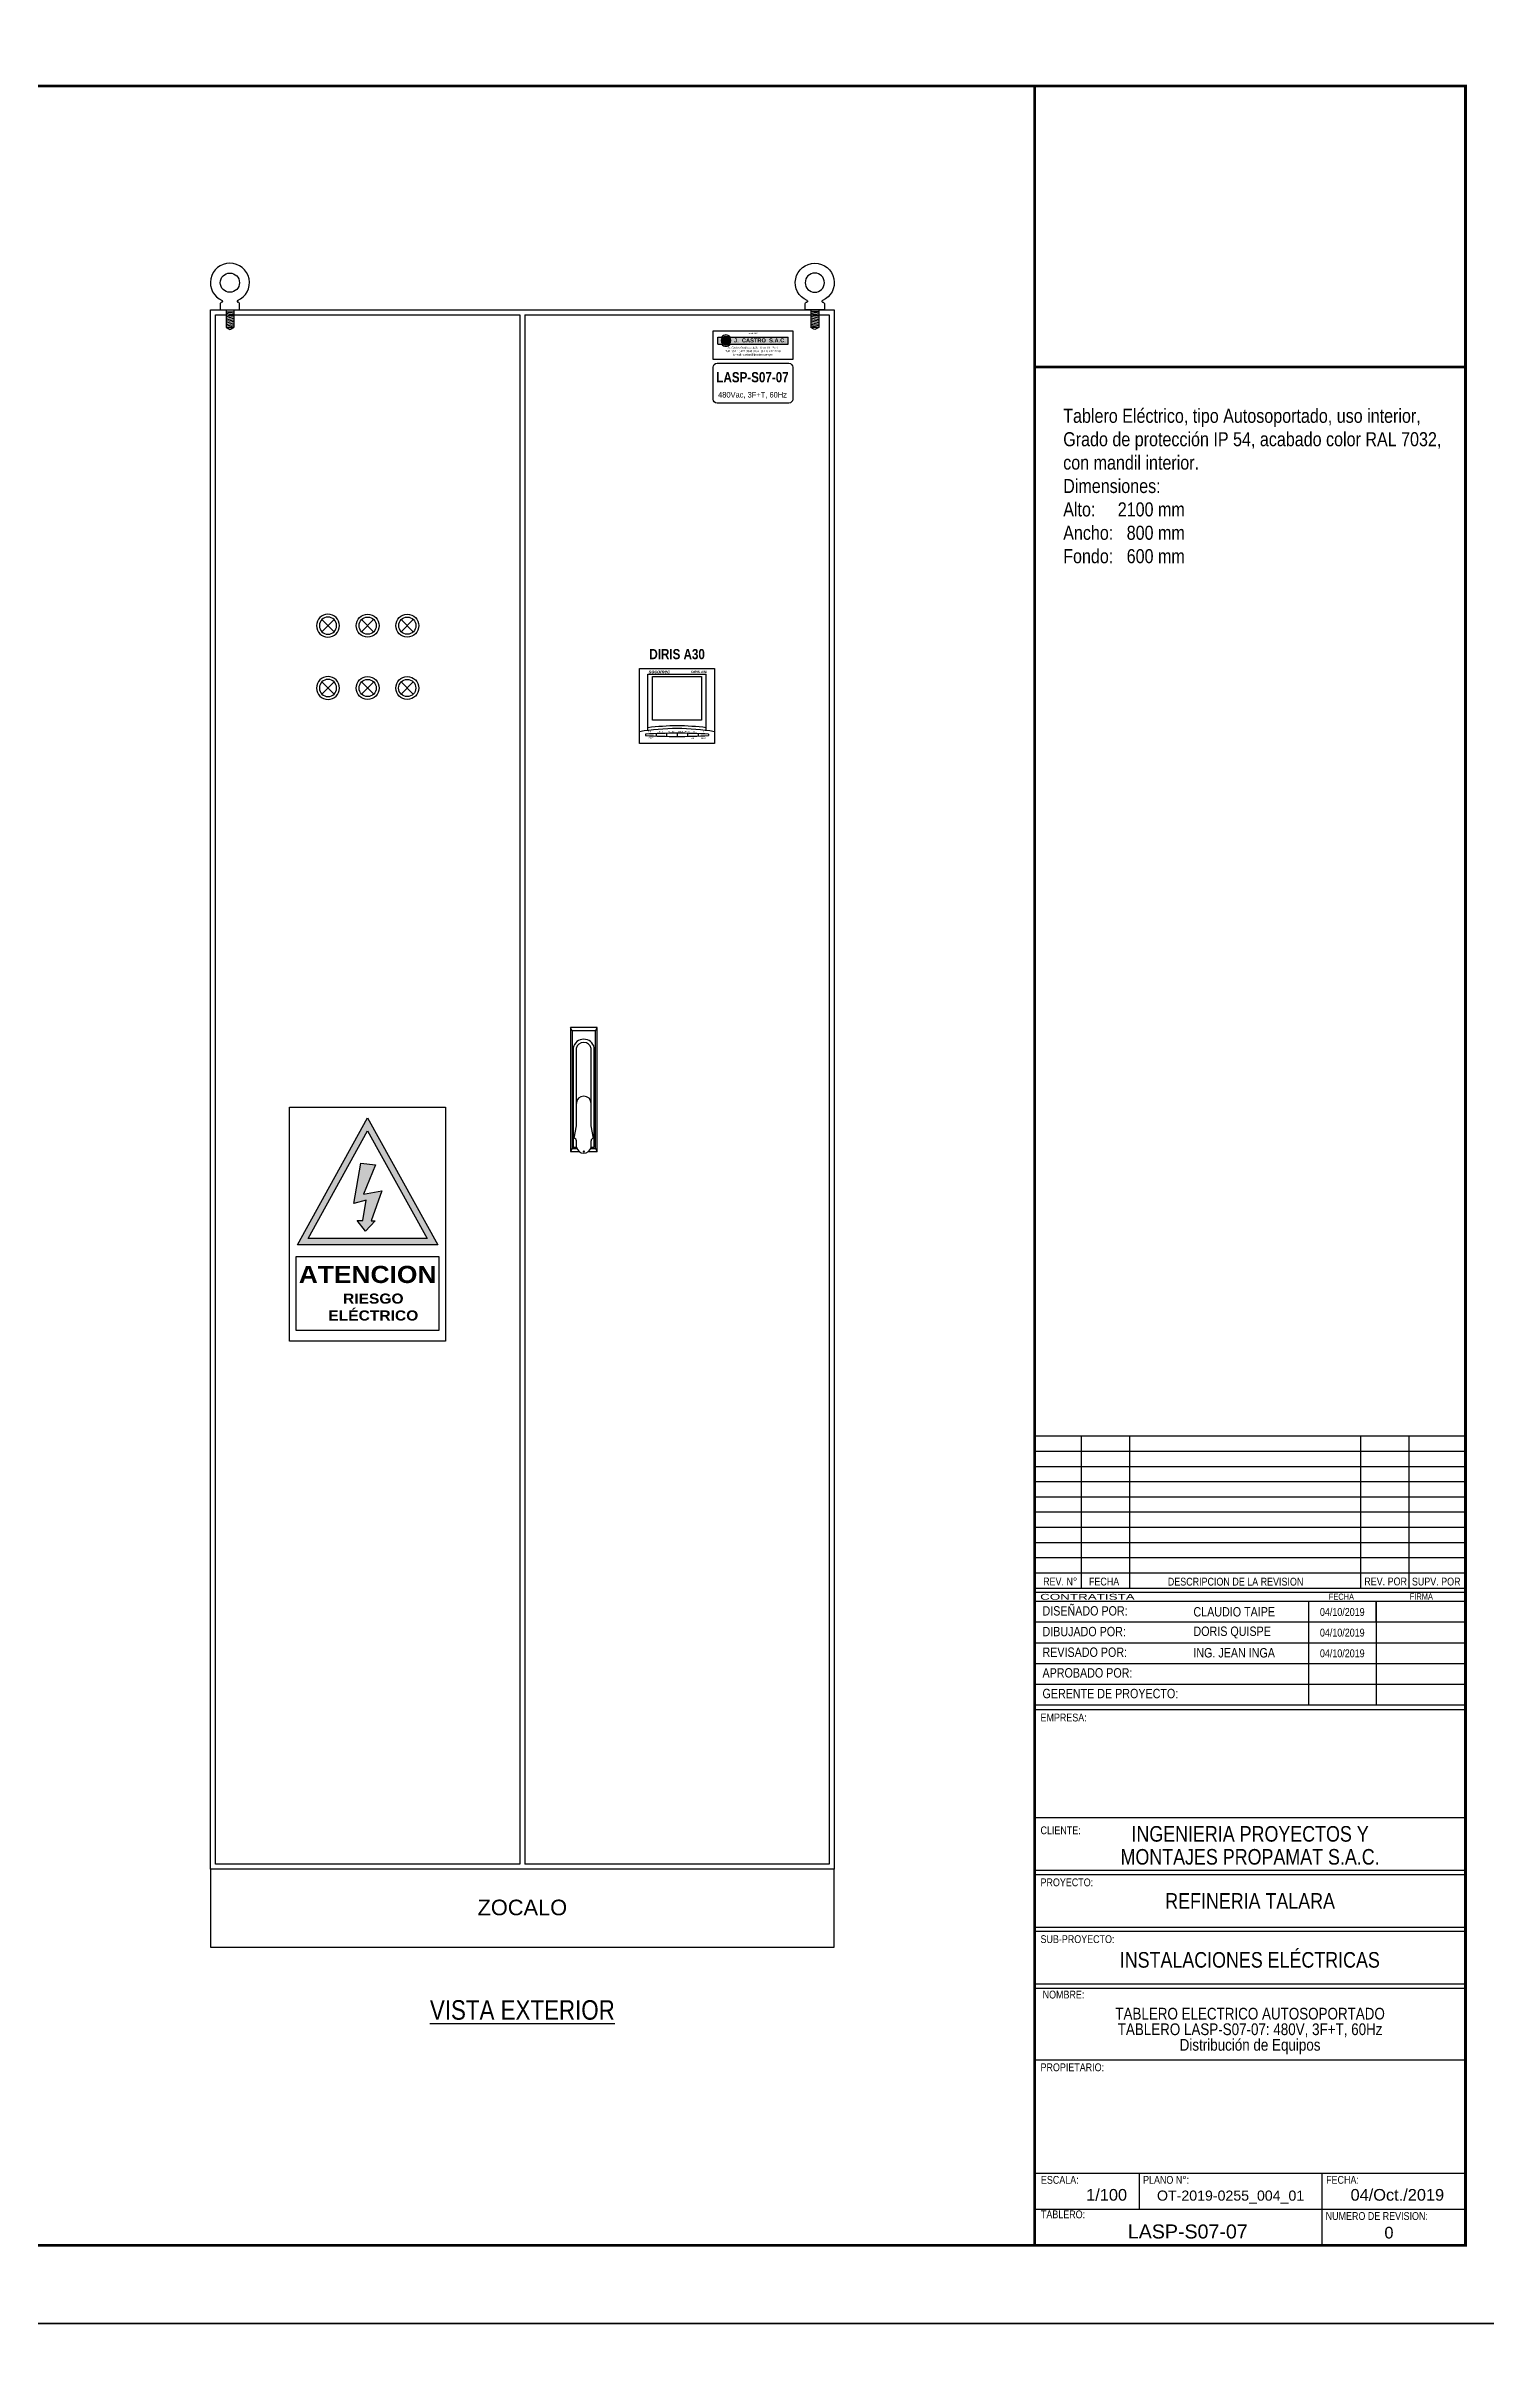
# Model space of a CAD drawing. Header units: millimetres. Extents: x 0 to 840, y -1485 to 297.
# Drawn here: x 233 to 417.6, y -895.9 to -598.9 of the extents above; entities that cross this region are included whole.
import ezdxf
from ezdxf.enums import TextEntityAlignment as Align

# ---------------------------------------------------------------- set-up
doc = ezdxf.new("R2010")
doc.units = ezdxf.units.MM
doc.layers.add('MEMBRETE', color=7, linetype='Continuous')
doc.styles.add('ARIAL', font='arial.ttf')
doc.styles.add('Lamina', font='ARIALN.TTF')
doc.styles.get("Standard").update_dxf_attribs({"font": 'arial.ttf'})

# ---------------------------------------------------------------- blocks, each defined once
blk = doc.blocks.new('CANCAMO_8')
at = {"color": 2}
for p, q in [((-1.25, 0.75), (-1.25, 0)), ((-1.25, 0), (1.25, 0)), ((1.25, 0), (1.25, 0.75))]:
    blk.add_line(p, q, dxfattribs=at)
at = {"color": 3}
for p, q in [((-0.5, 0), (-0.5, -2.25)), ((0.5, 0), (0.5, -2.25)), ((-0.5, -0.25), (0.5, -0.25)), ((-0.5, -0.45), (0.5, -0.25)), ((-0.5, -0.65), (0.5, -0.45)), ((-0.5, -0.85), (0.5, -0.65)), ((-0.5, -1.05), (0.5, -0.85)), ((-0.5, -1.25), (0.5, -1.05)), ((-0.5, -1.45), (0.5, -1.25)), ((-0.5, -1.65), (0.5, -1.45)), ((-0.5, -1.85), (0.5, -1.65)), ((-0.5, -2.05), (0.5, -1.85)), ((-0.5, -2.25), (0.5, -2.05)), ((-0.5, -2.25), (0.5, -2.25)), ((-0.5, -2.25), (-0.11, -2.47)), ((0.11, -2.47), (0.5, -2.25))]:
    blk.add_line(p, q, dxfattribs=at)
at = {"color": 2}
blk.add_circle((0, 3.5), 1.23, dxfattribs=at)
for centre, radius, start, end in [((0, 3.5), 2.5, 293.2203, 246.7797), ((-1, 0.75), 0.25, 90, 180), ((-1.04, 1.1), 0.111, 289.3515, 70.6485), ((1.04, 1.1), 0.111, 109.3515, 250.6485), ((1, 0.75), 0.25, 0, 90)]:
    blk.add_arc(centre, radius, start, end, dxfattribs=at)
at = {"color": 3}
blk.add_arc((0, -2.25), 0.25, 243.4349, 296.5651, dxfattribs=at)
blk = doc.blocks.new('Chapa tipo hermético para autosoportado')
at = {"color": 11}
for p, q in [((-1.5, 15.7), (-1.7, 16.1)), ((1.5, 15.7), (1.7, 16.1)), ((-1.5, 0.6), (-1.7, 0.2)), ((1.5, 0.6), (1.7, 0.2))]:
    blk.add_line(p, q, dxfattribs=at)
at = {"color": 4}
for p, q in [((-1.35, 13.5), (-1.35, 0.75)), ((-0.95, 3.45), (-0.95, 13.42)), ((0.96, 3.45), (0.96, 13.42)), ((1.35, 0.75), (1.35, 13.5)), ((-1.35, 0.75), (-0.93, 0.75)), ((0.93, 0.75), (1.35, 0.75))]:
    blk.add_line(p, q, dxfattribs=at)
at = {"color": 2}
for p, q in [((-0.95, 3.5), (-0.95, 6.36)), ((0.95, 3.5), (0.95, 6.36)), ((-1.25, 1.9), (-0.95, 3.5)), ((1.25, 1.9), (0.95, 3.5)), ((-0.93, 0.75), (-0.93, 1.58)), ((0.93, 0.75), (0.93, 1.58))]:
    blk.add_line(p, q, dxfattribs=at)
at = {"color": 11}
for points in [[(0.6, 0.2), (1.7, 0.2), (1.7, 16.1), (-1.7, 16.1), (-1.7, 0.2), (-0.59, 0.2)], [(0.89, 0.6), (1.5, 0.6), (1.5, 15.7), (-1.5, 15.7), (-1.5, 0.6), (-0.88, 0.6)]]:
    blk.add_lwpolyline(points, dxfattribs=at)
at = {"color": 2}
blk.add_circle((0, 0.2), 0.075, dxfattribs=at)
at = {"color": 4}
for radius in [1.38, 0.978]:
    blk.add_arc((0, 13.23), radius, 11.6527, 168.3473, dxfattribs=at)
at = {"color": 2}
for centre, radius, start, end in [((0, 6.36), 0.95, 0, 180), ((-1.26, 1.57), 0.33, 1.905, 88.2041), ((0, 0.95), 0.95, 191.6624, 348.3376), ((1.26, 1.57), 0.33, 91.7959, 178.095)]:
    blk.add_arc(centre, radius, start, end, dxfattribs=at)
blk = doc.blocks.new('Stiker peligro grande')
h = blk.add_hatch(color=256)
h.paths.add_polyline_path([(9, 12.35), (0, 28.65), (-9, 12.35)])
h.paths.add_polyline_path([(7.64, 13.15), (0, 26.99), (-7.64, 13.15)], flags=16)
h.paths.add_polyline_path([(0.99, 22.62), (-0.51, 18.85), (1.82, 19.28), (0.47, 15.44), (0.95, 15.44), (-0.28, 14.09), (-1.32, 15.47), (-0.61, 15.47), (-0.18, 18.07), (-1.77, 17.65), (-0.87, 22.82)], flags=0)
for points in [[(-10, 30), (10, 30), (10, 0), (-10, 0)], [(-9.15, 10.85), (9.15, 10.85), (9.15, 1.35), (-9.15, 1.35)]]:
    blk.add_lwpolyline(points, close=True)
for points in [[(-9, 12.35), (0, 28.65), (9, 12.35), (-9, 12.35)], [(-7.64, 13.15), (0, 26.99), (7.64, 13.15), (-7.64, 13.15)], [(-0.87, 22.82), (0.99, 22.62), (-0.51, 18.85), (1.82, 19.28), (0.47, 15.44), (0.95, 15.44), (-0.28, 14.09), (-1.32, 15.47), (-0.61, 15.47), (-0.18, 18.07), (-1.77, 17.65), (-0.87, 22.82)]]:
    blk.add_lwpolyline(points)
at = {"attachment_point": 1}
for s, insert, char_height, width in [('\\pxqc;{\\fArial|b1|i0|c0|p34;\\W1.1;ATENCION}', (-9.15, 9.65), 2.2, 18.3), ('\\pxqc;{\\fArial|b1|i0|c0|p34;\\H0.52x;\\W1.1;RIESGO\\PELÉCTRICO}', (-9.15, 6.1), 2.5, 19.7535)]:
    blk.add_mtext(s, dxfattribs=dict(at, insert=insert, char_height=char_height, width=width))
blk = doc.blocks.new('sticker TJ')
h = blk.add_hatch(color=254)
h.dxf.hatch_style = 1
h.paths.add_polyline_path([(3.45, 2.2), (-2.23, 2.2, 0.471405), (-3.07, 2.2), (-3.45, 2.2), (-3.45, 1.5), (-3.07, 1.5, 0.471405), (-2.23, 1.5), (3.45, 1.5)])
h.paths.add_polyline_path([(-3.1, 1.85, -1), (-2.2, 1.85, -1)], flags=16)
h.paths.add_polyline_path([(-3, 1.85, -1), (-2.3, 1.85, -1)], flags=0)
h.paths.add_polyline_path([(-3, 1.85, 1), (-2.3, 1.85, 1)], flags=0)
h = blk.add_hatch(color=254)
h.dxf.hatch_style = 1
h.paths.add_polyline_path([(-2.3, 1.85, 1), (-3, 1.85, 1)])
for p, q in [((-3.45, 1.5), (-3.45, 2.2)), ((-3.45, 2.2), (-3.07, 2.2)), ((-3.45, 1.5), (-3.07, 1.5)), ((-2.23, 2.2), (3.45, 2.2)), ((-2.23, 1.5), (3.45, 1.5)), ((3.45, 1.5), (3.45, 2.2))]:
    blk.add_line(p, q)
blk.add_lwpolyline([(-3.9, 2.8), (3.9, 2.8), (3.9, 0), (-3.9, 0)], close=True)
for radius in [0.45, 0.35]:
    blk.add_circle((-2.65, 1.85), radius)
for start, end in [(39.5212, 140.4788), (219.5212, 320.4788)]:
    blk.add_arc((-2.65, 1.85), 0.55, start, end)
at = {"width": 7.8, "attachment_point": 2}
for s, insert, char_height in [('{\\fArial Narrow|b0|i0|c0|p34;Desde 1969}', (0, 2.63), 0.12), ('{\\fArial Narrow|b0|i0|c0|p34;Jr. Carlos Gutiérrez 448 - Lima 13 - Perú\\PTelf.: (51-1) 472-3848 / Fax: (51.1) 472-2748\\PE-mail: ventas@tjcastro.com.pe}', (0, 1.25), 0.2)]:
    blk.add_mtext(s, dxfattribs=dict(at, insert=insert, char_height=char_height))
at = {"color": 255, "char_height": 0.4, "attachment_point": 1, "line_spacing_factor": 1.371429, "style": 'ARIAL'}
for s, insert in [('\\pxqc;{\\fArial|b1|i0|c0|p34;T.}', (-5.39, 2.07)), ('\\pxqc;{\\fArial|b1|i0|c0|p34;J.  CASTRO  S.A.C.}', (-2.09, 2.07))]:
    blk.add_mtext_dynamic_manual_height_columns(s, width=5.5432, gutter_width=5, heights=[0], dxfattribs=dict(at, insert=insert))
blk = doc.blocks.new('DIRIS A30')
at = {"color": 4}
for p, q in [((-3.75, 1.66), (-3.75, 8.9)), ((-3.75, 8.9), (3.75, 8.9)), ((3.75, 1.66), (3.75, 8.9))]:
    blk.add_line(p, q, dxfattribs=at)
for p, q in [((-4.05, 1.2), (-4.05, 1)), ((-2.7, 1.26), (-2.7, 0.94)), ((-1.35, 1.29), (-1.35, 0.91)), ((0, 1.3), (0, 0.9)), ((1.35, 1.29), (1.35, 0.91)), ((2.7, 1.26), (2.7, 0.94)), ((4.05, 1.2), (4.05, 1))]:
    blk.add_line(p, q)
blk.add_lwpolyline([(-4.8, 9.6), (4.8, 9.6), (4.8, 0), (-4.8, 0)], close=True, dxfattribs=at)
blk.add_lwpolyline([(-3.15, 8.6), (3.15, 8.6), (3.15, 3), (-3.15, 3)], close=True)
for radius, start, end in [(29, 80.4727, 99.5273), (29.35, 82.6593, 97.3407)]:
    blk.add_arc((0, -27.1), radius, start, end, dxfattribs=at)
for centre, start, end in [((0, -80.76), 87.1712, 92.8288), ((0, 82.96), 267.1712, 272.8288)]:
    blk.add_arc(centre, 82.06, start, end)
at = {"attachment_point": 3}
for s, insert, char_height, width in [('\\pxqc;{\\fArial|b1|i1|c0|p34;socomec}', (-1.17, 9.44), 0.45, 2.2158), ('\\pxqc;{\\fArial|b1|i1|c0|p34;DIRIS A30}', (3.91, 9.32), 0.3, 2.2158), ('\\pxqc;{\\fTimes New Roman|b1|i0|c0|p18;I  ºC           V  F         P   PF     MAX  AVG      H             E}', (3.92, 1.61), 0.2, 8.1), ('\\pxqc;{\\fTimes New Roman|b1|i0|c0|p18;/TEST}', (-2.7, 0.72), 0.15, 1.35), ('\\pxqc;{\\fTimes New Roman|b1|i0|c0|p18;OK}', (2.7, 0.72), 0.15, 1.35), ('\\pxqc;{\\fTimes New Roman|b1|i0|c0|p18;PROG}', (4.05, 0.72), 0.15, 1.35)]:
    blk.add_mtext(s, dxfattribs=dict(at, insert=insert, char_height=char_height, width=width))
blk = doc.blocks.new('L22mm-Rojo')
at = {"color": 1}
for p, q in [((0.7, 0.7), (2.25, 2.25)), ((0.7, 2.25), (2.25, 0.7))]:
    blk.add_line(p, q, dxfattribs=at)
blk.add_circle((1.48, 1.48), 1.47)
blk.add_circle((1.48, 1.48), 1.1, dxfattribs=at)
blk = doc.blocks.new('L22mm-Verde')
at = {"color": 3}
for p, q in [((-0.78, -0.78), (0.78, 0.78)), ((-0.78, 0.78), (0.78, -0.78))]:
    blk.add_line(p, q, dxfattribs=at)
blk.add_circle((0, 0), 1.47)
blk.add_circle((0, 0), 1.1, dxfattribs=at)

msp = doc.modelspace()

# ---------------------------------------------------------------- linework, layer by layer
at = {"color": 5}
for p, q in [((293.7359, -633.3651), (293.7359, -832.0951)), ((294.3709, -633.3651), (294.3709, -832.0951))]:
    msp.add_line(p, q, dxfattribs=at)
for p, q in [((394.8875, -798.4183), (394.8875, -800.9722)), ((403.5578, -801.0698), (403.5578, -798.4183))]:
    msp.add_line(p, q)
for points in [[(0, -891), (420, -891), (420, -594), (0, -594)], [(0, -1188), (420, -1188), (420, -891), (0, -891)]]:
    msp.add_lwpolyline(points, close=True)
for points in [[(254.0534, -632.7301), (334.0534, -632.7301), (334.0534, -832.7301), (254.0534, -832.7301)], [(254.0534, -842.7301), (334.0534, -842.7301), (334.0534, -832.7301), (254.0534, -832.7301)]]:
    msp.add_lwpolyline(points, close=True, dxfattribs=at)
for points in [[(293.7359, -832.0951), (254.6884, -832.0951), (254.6884, -633.3651), (293.7359, -633.3651)], [(294.3709, -633.3651), (333.4184, -633.3651), (333.4184, -832.0951), (294.3709, -832.0951)]]:
    msp.add_lwpolyline(points, dxfattribs=at)
msp.add_lwpolyline([(319.0265, -639.5755), (328.2265, -639.5755, -0.41421356), (328.7265, -640.0755), (328.7265, -644.1755, -0.41421356), (328.2265, -644.6755), (319.0265, -644.6755, -0.41421356), (318.5265, -644.1755), (318.5265, -640.0755, -0.41421356)], format="xyb", close=True)
at = {"layer": 'MEMBRETE'}
for p, q in [((415, -777.2014), (359.754, -777.2014)), ((365.7708, -794.7708), (365.7708, -777.2014)), ((371.9766, -794.7708), (371.9766, -777.2014)), ((401.5578, -794.7708), (401.5578, -777.2014)), ((407.7636, -794.7708), (407.7636, -777.2014)), ((415, -796.723), (415, -777.2014)), ((415, -779.1536), (359.754, -779.1536)), ((415, -781.1057), (359.754, -781.1057)), ((415, -783.0579), (359.754, -783.0579)), ((415, -785.01), (359.754, -785.01)), ((415, -786.9622), (359.754, -786.9622)), ((415, -788.9144), (359.754, -788.9144)), ((415, -790.8665), (359.754, -790.8665)), ((415, -792.8187), (359.754, -792.8187)), ((415, -794.7708), (359.754, -794.7708)), ((365.7708, -796.723), (365.7708, -794.7708)), ((371.9766, -796.723), (371.9766, -794.7708)), ((401.5578, -796.723), (401.5578, -794.7708)), ((407.7636, -796.723), (407.7636, -794.7708)), ((415, -796.723), (359.754, -796.723)), ((415, -797.2542), (359.754, -797.2542)), ((415, -798.4183), (359.754, -798.4183)), ((394.8875, -798.4183), (394.8875, -811.6755)), ((403.5578, -798.4183), (403.5578, -811.6755)), ((415, -801.0698), (359.754, -801.0698)), ((359.754, -803.7212), (415, -803.7212)), ((359.754, -818.3972), (359.754, -803.9759)), ((415, -818.3972), (415, -803.9759)), ((359.754, -806.3726), (415, -806.3726)), ((359.754, -809.024), (415, -809.024)), ((359.754, -811.6755), (415, -811.6755)), ((359.754, -812.2383), (415, -812.2383)), ((359.754, -818.9601), (359.754, -833.4456)), ((415, -818.9601), (415, -833.4456)), ((359.754, -871.7231), (359.754, -857.2375)), ((415, -857.2375), (415, -871.7231)), ((373.1693, -871.7231), (373.1693, -876.3616)), ((396.5847, -871.7231), (396.5847, -876.3616)), ((396.5847, -876.3616), (396.5847, -881))]:
    msp.add_line(p, q, dxfattribs=at)
at = {"layer": 'MEMBRETE', "const_width": 0.3537}
msp.add_lwpolyline([(15, -881), (415, -881), (415, -604), (15, -604)], close=True, dxfattribs=at)
for points in [[(359.754, -881), (359.754, -604)], [(415, -640.0408), (359.754, -640.0408)]]:
    msp.add_lwpolyline(points, dxfattribs=at)
at = {"layer": 'MEMBRETE'}
for points in [[(359.754, -826.159), (359.754, -832.8807), (415, -832.8807), (415, -826.159)], [(359.754, -833.4456), (359.754, -840.1673), (415, -840.1673), (415, -833.4456)], [(359.754, -840.7323), (359.754, -847.454), (415, -847.454), (415, -840.7323)], [(415, -848.0189), (415, -857.2375), (359.754, -857.2375), (359.754, -848.0189)]]:
    msp.add_lwpolyline(points, close=True, dxfattribs=at)
for points in [[(359.754, -881), (359.754, -871.7231), (415, -871.7231), (415, -881)], [(359.754, -876.3616), (415, -876.3616)], [(415, -881), (359.754, -881)]]:
    msp.add_lwpolyline(points, dxfattribs=at)

# ---------------------------------------------------------------- block references
for name, p in [('CANCAMO_8', (256.5534, -632.7301)), ('L22mm-Rojo', (272.7371, -674.7051)), ('L22mm-Rojo', (277.8171, -674.7051)), ('L22mm-Verde', (274.2121, -681.2301)), ('L22mm-Verde', (279.2921, -681.2301)), ('DIRIS A30', (313.8946, -688.3301)), ('Chapa tipo hermético para autosoportado', (301.9317, -740.8845)), ('Stiker peligro grande', (274.2121, -764.9961))]:
    msp.add_blockref(name, p)
at = {"xscale": -1}
for name, p in [('CANCAMO_8', (331.5534, -632.7301)), ('L22mm-Rojo', (270.6071, -674.7051)), ('L22mm-Verde', (269.1321, -681.2301))]:
    msp.add_blockref(name, p, dxfattribs=at)
at = {"xscale": 1.307692307692378, "yscale": 1.307692307692378, "zscale": 1.307692307692378}
msp.add_blockref('sticker TJ', (323.6265, -639.0811), dxfattribs=at)

# ---------------------------------------------------------------- texts
at = {"attachment_point": 1}
for s, width, insert, char_height in [('\\pxqc;{\\fArial Narrow|b1|i0|c0|p34;LASP-S07-07}', 10.081676, (318.5265, -640.7055), 1.3), ('\\pxqc;{\\fArial Narrow|b0|i0|c0|p34;480Vac, 3F+T, 60Hz}', 10.081676, (318.5265, -643.2604), 0.7), ('\\pxqc;{\\fArial Narrow|b1|i0|c0|p34;DIRIS A30}', 9.591141, (309.1035, -676.2267), 1.3)]:
    msp.add_mtext_dynamic_manual_height_columns(s, width=width, gutter_width=12.5, heights=[0], dxfattribs=dict(at, insert=insert, char_height=char_height))
for s, insert, char_height, width, attachment_point in [('{\\fArial Narrow|b0|i0|c0|p34;Tablero Eléctrico, tipo Autosoportado, uso interior,\\PGrado de protección IP 54, acabado color RAL 7032,\\Pcon mandil interior.\\PDimensiones:\\PAlto:     2100 mm\\PAncho:   800 mm\\PFondo:   600 mm}', (363.4135, -645.4085), 1.8, 51.586546, 1), ('{\\fArial Narrow|b0|i0|c0|p34;DISEÑADO POR:}', (360.754, -799.6093), 1.2, 16.899254, 4), ('{\\fArial Narrow|b0|i0|c0|p34;DIBUJADO POR:}', (360.754, -802.2607), 1.2, 16.899254, 4), ('{\\fArial Narrow|b0|i0|c0|p34;CLAUDIO TAIPE}', (380.1136, -799.7281), 1.2, 20, 4), ('{\\fArial Narrow|b0|i0|c0|p34;DORIS QUISPE}', (380.1136, -802.3795), 1.2, 20, 4), ('{\\fArial Narrow|b0|i0|c0|p34;REVISADO POR:}', (360.754, -804.9122), 1.2, 16.899254, 4), ('{\\fArial Narrow|b0|i0|c0|p34;ING. JEAN INGA}', (380.1011, -804.9897), 1.2, 20, 4), ('{\\fArial Narrow|b0|i0|c0|p34;APROBADO POR:}', (360.754, -807.5636), 1.2, 16.899254, 4), ('{\\fArial Narrow|b0|i0|c0|p34;GERENTE DE PROYECTO:}', (360.754, -810.215), 1.2, 20.235012, 4), ('ZOCALO', (294.0534, -836.6441), 2, 80, 2), ('{\\fArial Narrow|b0|i0|c0|p34;\\LVISTA EXTERIOR}', (294.0534, -849.5425), 2.5, 90, 2)]:
    msp.add_mtext(s, dxfattribs=dict(insert=insert, char_height=char_height, width=width, attachment_point=attachment_point))
at = {"layer": 'MEMBRETE', "ltscale": 0.5, "style": 'Lamina'}
for s, p in [('REV. N%%d', (363.0249, -795.8253)), ('FECHA', (368.652, -795.8401)), ('DESCRIPCION DE LA REVISION', (385.5166, -795.8533)), ('REV. POR', (404.758, -795.8234)), ('SUPV. POR', (411.2482, -795.8401))]:
    msp.add_text(s, height=1, dxfattribs=at).set_placement(p, align=Align.MIDDLE)
at = {"layer": 'MEMBRETE', "ltscale": 0.5, "style": 'Lamina', "width": 2}
msp.add_text('CONTRATISTA', height=0.75, dxfattribs=at).set_placement((360.4529, -798.1746))
at = {"layer": 'MEMBRETE', "ltscale": 0.5, "style": 'Lamina'}
for s, height, p in [('FECHA', 0.8, (397.4746, -798.1839)), ('FIRMA', 0.8, (407.8608, -798.1553)), ('04/10/2019', 1, (396.3315, -800.2441)), ('04/10/2019', 1, (396.3315, -802.8955)), ('04/10/2019', 1, (396.3315, -805.5469)), ('EMPRESA:', 1, (360.504, -813.7828)), ('CLIENTE:', 1, (360.504, -828.2466)), ('PROYECTO:', 1, (360.504, -834.9244)), ('SUB-PROYECTO:', 1, (360.504, -842.211)), ('NOMBRE:', 1, (360.776, -849.319)), ('PROPIETARIO:', 1, (360.504, -858.6499)), ('PLANO N°:', 1, (373.6533, -873.0873)), ('FECHA:', 1, (397.1282, -873.0873)), ('NUMERO DE REVISION:', 1, (397.0686, -877.7258))]:
    msp.add_text(s, height=height, dxfattribs=at).set_placement(p)
at = {"layer": 'MEMBRETE', "style": 'Lamina'}
for s, p in [('INGENIERIA PROYECTOS Y', (387.377, -828.2054)), ('MONTAJES PROPAMAT S.A.C.', (387.377, -831.1506)), ('REFINERIA TALARA', (387.377, -836.8065))]:
    msp.add_text(s, height=2, dxfattribs=at).set_placement(p, align=Align.MIDDLE_CENTER)
at = {"layer": 'MEMBRETE'}
for s, height, style, p in [('TABLERO ELECTRICO AUTOSOPORTADO', 1.5, 'Lamina', (387.377, -852.0189)), ('TABLERO LASP-S07-07: 480V, 3F+T, 60Hz', 1.5, 'Lamina', (387.377, -854.0189)), ('Distribución de Equipos', 1.5, 'Lamina', (387.377, -856.0189)), ('1/100', 1.5, 'ARIAL', (368.9775, -875.259)), ('OT-2019-0255_004_01', 1.3, 'ARIAL', (384.877, -875.259)), ('04/Oct./2019', 1.5, 'ARIAL', (406.2598, -875.259)), ('LASP-S07-07', 1.8, 'ARIAL', (379.3857, -880.1087)), ('0', 1.5, 'ARIAL', (405.184, -880.1087))]:
    msp.add_text(s, height=height, dxfattribs=dict(at, style=style)).set_placement(p, align=Align.CENTER)
at = {"layer": 'MEMBRETE', "style": 'Lamina'}
for s, p in [('ESCALA:', (360.5555, -873.0873)), ('TABLERO:', (360.5555, -877.5155))]:
    msp.add_text(s, height=1, dxfattribs=at).set_placement(p)
at = {"layer": 'MEMBRETE', "insert": (387.3407, -843.3689), "char_height": 2, "width": 55.602709, "attachment_point": 2, "style": 'Lamina'}
msp.add_mtext('INSTALACIONES ELÉCTRICAS', dxfattribs=at)

doc.saveas('drawing.dxf')
